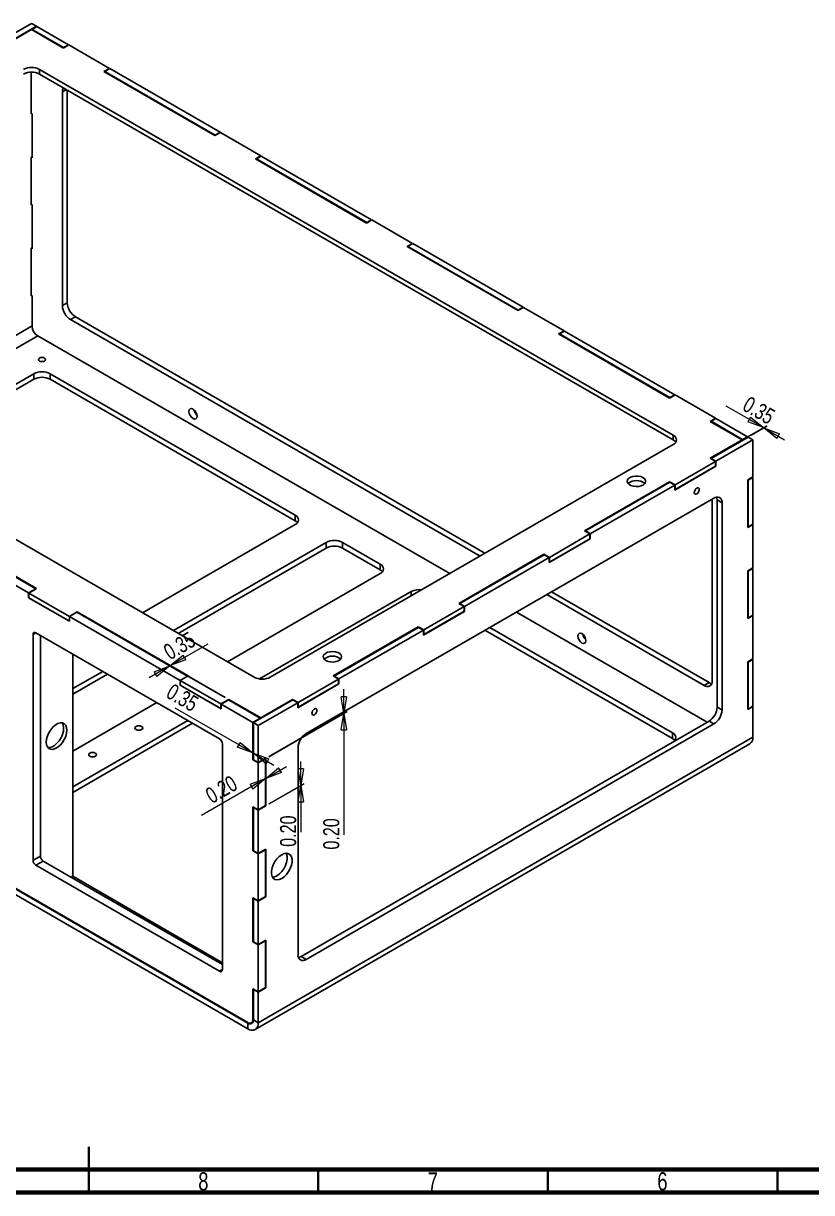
# Model space of a CAD drawing. Header units: millimetres. Extents: x -7 to 836, y 0 to 589.
# Drawn here: x 411.3 to 583, y 5 to 259.7 of the extents above; entities that cross this region are included whole.
import ezdxf

# ---------------------------------------------------------------- set-up
doc = ezdxf.new("R2010")
doc.units = ezdxf.units.MM
doc.styles.add('SLDTEXTSTYLE0', font='TXT', dxfattribs={"width": 0.75})
doc.dimstyles.new('SLDDIMSTYLE3', dxfattribs={"dimtxt": 3.5, "dimasz": 3.556, "dimexe": 0, "dimexo": 0.0625, "dimgap": 0.875, "dimtad": 1, "dimlfac": 2, "dimrnd": 1e-09, "dimdsep": 46, "dimtxsty": 'SLDTEXTSTYLE0', "dimblk1": 'CLOSED', "dimblk2": 'CLOSED', "dimsah": 1, "dimcen": 0.09, "dimadec": 0, "dimazin": 2, "dimtfac": 1, "dimtmove": 0, "dimatfit": 0, "dimldrblk": 'CLOSED', "dimfxl": 1, "dimfrac": 2, "dimtolj": 1, "dimtzin": 12, "dimarcsym": 0})
doc.dimstyles.new('SLDDIMSTYLE4', dxfattribs={"dimtxt": 3.5, "dimasz": 3.556, "dimexe": 0, "dimexo": 0.0625, "dimgap": 0.875, "dimtad": 1, "dimlfac": 2, "dimrnd": 1e-09, "dimzin": 0, "dimdsep": 46, "dimtxsty": 'SLDTEXTSTYLE0', "dimblk1": 'CLOSED', "dimblk2": 'CLOSED', "dimsah": 1, "dimcen": 0.09, "dimadec": 0, "dimazin": 0, "dimtfac": 1, "dimtmove": 0, "dimatfit": 0, "dimldrblk": 'CLOSED', "dimfxl": 1, "dimfrac": 2, "dimtolj": 1, "dimtzin": 12, "dimarcsym": 0})

# ---------------------------------------------------------------- blocks, each defined once
blk = doc.blocks.new('_Closed')
at = {"color": 0, "linetype": 'ByBlock', "lineweight": -2}
for p, q in [((-1, 0.166667), (0, 0)), ((-1, 0.166667), (-1, -0.166667)), ((0, 0), (-1, -0.166667)), ((0, 0), (-1, 0))]:
    blk.add_line(p, q, dxfattribs=at)
blk = doc.blocks.new('_D_9')
at = {"color": 7, "linetype": 'Continuous', "lineweight": 0}
for p, q in [((572.46, 171.65), (564.36, 176.32)), ((568.52, 169.37), (573.16, 172.06)), ((569.82, 169.99), (573.29, 171.99)), ((572.46, 171.65), (572.58, 171.58)), ((572.58, 171.58), (577.07, 168.99))]:
    blk.add_line(p, q, dxfattribs=at)
at = {"color": 7, "linetype": 'Continuous', "lineweight": 18, "xscale": 3.556, "yscale": 3.556}
for p, rotation in [((572.46, 171.65, 40.2), 330.0026882674), ((572.58, 171.58, 40.3), 150.0026882674)]:
    blk.add_blockref('_Closed', p, dxfattribs=dict(at, rotation=rotation))
at = {"color": 7, "linetype": 'Continuous', "lineweight": 18, "insert": (569.39, 178.63), "char_height": 3.5, "attachment_point": 1, "rotation": 330.0027, "style": 'SLDTEXTSTYLE0'}
blk.add_mtext('0.35', dxfattribs=at)
blk = doc.blocks.new('_D_10')
at = {"color": 7, "linetype": 'Continuous', "lineweight": 0}
for p, q in [((471.68, 93.73), (471.68, 98.92)), ((464.71, 89.71), (472.39, 94.14)), ((464.78, 89.67), (472.39, 94.06)), ((471.68, 93.73), (471.68, 93.65)), ((471.68, 93.65), (471.68, 83.53))]:
    blk.add_line(p, q, dxfattribs=at)
at = {"color": 7, "linetype": 'Continuous', "lineweight": 18, "xscale": 3.556, "yscale": 3.556}
for p, rotation in [((471.68, 93.73, 111.43), 269.9999999993), ((471.68, 93.65, 111.37), 89.9999999993)]:
    blk.add_blockref('_Closed', p, dxfattribs=dict(at, rotation=rotation))
at = {"color": 7, "linetype": 'Continuous', "lineweight": 18, "insert": (467.17, 80.32), "char_height": 3.5, "attachment_point": 1, "rotation": 90, "style": 'SLDTEXTSTYLE0'}
blk.add_mtext('0.20', dxfattribs=at)
blk = doc.blocks.new('_D_11')
at = {"color": 7, "linetype": 'Continuous', "lineweight": 0}
for p, q in [((481.08, 109.45), (481.08, 114.63)), ((464.71, 99.92), (481.79, 109.77)), ((464.78, 100.04), (481.79, 109.86)), ((481.08, 109.45), (481.08, 109.37)), ((481.08, 109.37), (481.08, 82.93))]:
    blk.add_line(p, q, dxfattribs=at)
at = {"color": 7, "linetype": 'Continuous', "lineweight": 18, "xscale": 3.556, "yscale": 3.556}
for p, rotation in [((481.08, 109.45, 111.03), 270.0000000007), ((481.08, 109.37, 110.97), 90.0000000007)]:
    blk.add_blockref('_Closed', p, dxfattribs=dict(at, rotation=rotation))
at = {"color": 7, "linetype": 'Continuous', "lineweight": 18, "insert": (476.57, 79.72), "char_height": 3.5, "attachment_point": 1, "rotation": 90, "style": 'SLDTEXTSTYLE0'}
blk.add_mtext('0.20', dxfattribs=at)
blk = doc.blocks.new('_D_12')
at = {"color": 7, "linetype": 'Continuous', "lineweight": 0}
for p, q in [((464.08, 95.24), (468.57, 97.83)), ((464.01, 95.2), (450.03, 87.13)), ((464.08, 95.24), (464.01, 95.2))]:
    blk.add_line(p, q, dxfattribs=at)
at = {"color": 7, "linetype": 'Continuous', "lineweight": 18, "xscale": 3.556, "yscale": 3.556}
for p, rotation in [((464.08, 95.24, 121.81), 209.9973117343), ((464.01, 95.2, 121.87), 29.9973117343)]:
    blk.add_blockref('_Closed', p, dxfattribs=dict(at, rotation=rotation))
at = {"color": 7, "linetype": 'Continuous', "lineweight": 18, "insert": (450.55, 92.64), "char_height": 3.5, "attachment_point": 1, "rotation": 29.9973, "style": 'SLDTEXTSTYLE0'}
blk.add_mtext('0.20', dxfattribs=at)
blk = doc.blocks.new('_D_13')
at = {"color": 7, "linetype": 'Continuous', "lineweight": 0}
for p, q in [((461.23, 100.79), (444.35, 110.53)), ((461.23, 100.79), (461.35, 100.72)), ((461.35, 100.72), (465.84, 98.12))]:
    blk.add_line(p, q, dxfattribs=at)
at = {"color": 7, "linetype": 'Continuous', "lineweight": 18, "xscale": 3.556, "yscale": 3.556}
for p, rotation in [((461.23, 100.79, 126.32), 330.0026882664), ((461.35, 100.72, 126.42), 150.0026882664)]:
    blk.add_blockref('_Closed', p, dxfattribs=dict(at, rotation=rotation))
at = {"color": 7, "linetype": 'Continuous', "lineweight": 18, "insert": (443.83, 116.05), "char_height": 3.5, "attachment_point": 1, "rotation": 330.0027, "style": 'SLDTEXTSTYLE0'}
blk.add_mtext('0.35', dxfattribs=at)
blk = doc.blocks.new('_D_14')
at = {"color": 7, "linetype": 'Continuous', "lineweight": 0}
for p, q in [((443.26, 119.8), (451.51, 124.56)), ((443.13, 119.72), (438.64, 117.13)), ((455.2, 112.76), (442.43, 120.13)), ((455.29, 112.85), (442.55, 120.2)), ((443.26, 119.8), (443.13, 119.72))]:
    blk.add_line(p, q, dxfattribs=at)
at = {"color": 7, "linetype": 'Continuous', "lineweight": 18, "xscale": 3.556, "yscale": 3.556}
for p, rotation in [((443.13, 119.72, 113.64), 29.997311733), ((443.26, 119.8, 113.54), 209.997311733)]:
    blk.add_blockref('_Closed', p, dxfattribs=dict(at, rotation=rotation))
at = {"color": 7, "linetype": 'Continuous', "lineweight": 18, "insert": (441.41, 123.94), "char_height": 3.5, "attachment_point": 1, "rotation": 29.9973, "style": 'SLDTEXTSTYLE0'}
blk.add_mtext('0.35', dxfattribs=at)

msp = doc.modelspace()

# ---------------------------------------------------------------- linework, layer by layer
at = {"color": 7, "linetype": 'Continuous', "lineweight": 25}
for p, q in [((404.9628, 255.0357), (413.0238, 259.6893)), ((406.0234, 254.4234), (414.0844, 259.077)), ((406.0764, 254.3112), (413.0238, 258.3218)), ((413.0238, 259.6893), (414.0844, 259.077)), ((419.9711, 254.3112), (413.0238, 258.3218)), ((413.1475, 258.3932), (414.2082, 259.0055)), ((413.1475, 258.2503), (413.1475, 258.3932)), ((420.0241, 254.4234), (413.1475, 258.3932)), ((414.0844, 259.077), (414.0844, 258.9341)), ((421.0848, 255.0357), (414.2082, 259.0055)), ((420.0241, 254.4234), (421.0848, 255.0357)), ((421.1555, 254.9949), (420.0948, 254.3826)), ((421.0848, 254.9541), (421.0848, 255.0357)), ((429.9943, 249.8924), (421.1555, 254.9949)), ((420.0948, 254.3826), (419.9711, 254.3112)), ((420.0241, 254.4234), (420.0241, 254.3418)), ((552.8188, 169.9864), (414.7915, 249.6679)), ((414.7915, 248.6472), (414.7915, 249.6679)), ((428.9337, 249.2801), (429.9943, 249.8924)), ((429.0044, 249.2392), (430.065, 249.8515)), ((429.9943, 249.8107), (429.9943, 249.8924)), ((454.0978, 235.9777), (430.065, 249.8515)), ((412.9531, 249.0693), (412.9531, 239.97)), ((552.8188, 168.9657), (414.7915, 248.6472)), ((428.9337, 249.2801), (428.8099, 249.2086)), ((428.8099, 249.2086), (452.9841, 235.2532)), ((428.9337, 249.1372), (428.9337, 249.2801)), ((429.0044, 249.0964), (429.0044, 249.2392)), ((453.0372, 235.3654), (429.0044, 249.2392)), ((420.6441, 245.2686), (419.759, 244.7576)), ((419.759, 244.7576), (419.759, 198.2148)), ((420.8196, 245.1672), (420.8196, 198.8271)), ((413.0238, 240.0925), (412.9531, 240.1333)), ((413.0945, 240.0517), (412.9531, 239.97)), ((413.1475, 240.021), (413.0238, 240.0925)), ((413.1475, 230.4063), (413.1475, 240.021)), ((453.1079, 235.3246), (452.9841, 235.2532)), ((453.0372, 235.3654), (454.0978, 235.9777)), ((453.0372, 235.3654), (453.0372, 235.2838)), ((454.1685, 235.9369), (453.1079, 235.3246)), ((454.0978, 235.8961), (454.0978, 235.9777)), ((463.0074, 230.8343), (454.1685, 235.9369)), ((412.9531, 230.5186), (413.1475, 230.6308)), ((412.9531, 230.5186), (412.9531, 220.1485)), ((413.0238, 230.4777), (412.9531, 230.5185)), ((413.0238, 230.4777), (413.1475, 230.5492)), ((413.0238, 230.4777), (413.1475, 230.4063)), ((461.9467, 230.222), (461.823, 230.1506)), ((461.823, 230.1506), (485.9972, 216.1951)), ((461.9467, 230.222), (463.0074, 230.8343)), ((461.9467, 230.0792), (461.9467, 230.222)), ((462.0174, 230.1812), (463.0781, 230.7935)), ((462.0174, 230.0383), (462.0174, 230.1812)), ((486.0502, 216.3074), (462.0174, 230.1812)), ((463.0074, 230.7527), (463.0074, 230.8343)), ((487.1109, 216.9197), (463.0781, 230.7935)), ((413.0238, 220.271), (412.9531, 220.3118)), ((413.0945, 220.2301), (412.9531, 220.1485)), ((413.1475, 220.1995), (413.0238, 220.271)), ((413.1475, 210.5848), (413.1475, 220.1995)), ((486.0502, 216.3074), (487.1109, 216.9197)), ((487.1816, 216.8789), (486.1209, 216.2666)), ((487.1109, 216.838), (487.1109, 216.9197)), ((496.0204, 211.7763), (487.1816, 216.8789)), ((486.1209, 216.2666), (485.9972, 216.1951)), ((486.0502, 216.3074), (486.0502, 216.2257)), ((494.9598, 211.164), (496.0204, 211.7763)), ((495.0305, 211.1232), (496.0911, 211.7355)), ((496.0204, 211.6947), (496.0204, 211.7763)), ((520.1239, 197.8617), (496.0911, 211.7355)), ((412.9531, 210.697), (413.1475, 210.8093)), ((413.0238, 210.6562), (412.9531, 210.697)), ((412.9531, 210.697), (412.9531, 200.327)), ((413.0238, 210.6562), (413.1475, 210.7276)), ((413.0238, 210.6562), (413.1475, 210.5848)), ((494.9598, 211.164), (494.836, 211.0926)), ((494.836, 211.0926), (519.0102, 197.1371)), ((494.9598, 211.0211), (494.9598, 211.164)), ((495.0305, 210.9803), (495.0305, 211.1232)), ((519.0633, 197.2494), (495.0305, 211.1232)), ((413.0238, 200.4494), (412.9531, 200.4902)), ((413.0945, 200.4086), (412.9531, 200.327)), ((413.1475, 200.378), (413.0238, 200.4494)), ((413.1475, 193.6415), (413.1475, 200.378)), ((420.8196, 198.8271), (419.759, 198.2148)), ((323.4864, 196.9585), (461.5136, 117.2771)), ((519.134, 197.2085), (519.0102, 197.1371)), ((519.0633, 197.2494), (520.1239, 197.8617)), ((519.0633, 197.2494), (519.0633, 197.1677)), ((520.1946, 197.8208), (519.134, 197.2085)), ((520.1239, 197.78), (520.1239, 197.8617)), ((529.0335, 192.7183), (520.1946, 197.8208)), ((413.1475, 193.7844), (371.0661, 169.4913)), ((422.5874, 195.7652), (421.5267, 195.1529)), ((421.5267, 195.1529), (510.7377, 143.6525)), ((422.5874, 195.7652), (511.7984, 144.2648)), ((373.5412, 168.0625), (414.385, 191.6411)), ((504.1252, 139.8352), (414.2612, 191.7126)), ((527.9728, 192.106), (527.8491, 192.0345)), ((527.8491, 192.0345), (552.0233, 178.0791)), ((527.9728, 192.106), (529.0335, 192.7183)), ((527.9728, 191.9631), (527.9728, 192.106)), ((528.0435, 192.0652), (529.1042, 192.6775)), ((528.0435, 191.9223), (528.0435, 192.0652)), ((552.0763, 178.1913), (528.0435, 192.0652)), ((529.0335, 192.6366), (529.0335, 192.7183)), ((553.137, 178.8036), (529.1042, 192.6775)), ((413.5541, 183.3852), (380.2764, 164.1743)), ((413.5541, 182.1604), (413.5541, 183.3852)), ((470.4762, 152.5658), (417.0896, 183.3852)), ((417.0896, 182.1604), (417.0896, 183.3852)), ((413.5541, 182.1604), (381.3372, 163.5619)), ((470.4762, 151.341), (417.0896, 182.1604)), ((552.0763, 178.1913), (553.137, 178.8036)), ((553.2077, 178.7628), (552.147, 178.1505)), ((553.137, 178.722), (553.137, 178.8036)), ((562.0465, 173.6603), (553.2077, 178.7628)), ((552.147, 178.1505), (552.0233, 178.0791)), ((552.0763, 178.1913), (552.0763, 178.1097)), ((560.9859, 173.048), (562.0465, 173.6603)), ((561.0566, 173.0071), (562.1172, 173.6194)), ((562.0465, 173.5786), (562.0465, 173.6603)), ((568.9938, 169.6497), (562.1172, 173.6194)), ((560.9859, 173.048), (560.8621, 172.9765)), ((560.8621, 172.9765), (567.8094, 168.9659)), ((560.9859, 172.9051), (560.9859, 173.048)), ((561.0566, 172.8643), (561.0566, 173.0071)), ((567.9332, 169.0373), (561.0566, 173.0071)), ((552.8188, 168.9657), (552.8188, 169.9864)), ((560.8621, 164.9553), (567.8094, 168.9659)), ((569.1176, 169.5782), (561.0566, 164.9247)), ((570.1783, 168.9659), (562.1172, 164.3124)), ((567.8094, 168.823), (567.8094, 168.9659)), ((567.9332, 169.0373), (568.9938, 169.6497)), ((567.9332, 168.8945), (567.9332, 169.0373)), ((568.9938, 169.6497), (568.9938, 169.5068)), ((570.1783, 168.9659), (569.1176, 169.5782)), ((570.1783, 160.8822), (570.1783, 168.9659)), ((465.0492, 117.2771), (552.8188, 167.9454)), ((553.137, 158.0259), (562.1172, 163.2101)), ((562.0465, 164.2716), (553.2077, 159.169)), ((553.2077, 158.1483), (562.0465, 163.2509)), ((560.9859, 164.8839), (560.8621, 164.9553)), ((560.9859, 164.8839), (562.0465, 164.2716)), ((562.1172, 164.3124), (561.0566, 164.9247)), ((561.0566, 164.9247), (561.0566, 164.8431)), ((562.0465, 163.2509), (562.0465, 164.2716)), ((562.1172, 163.2101), (562.0465, 163.2509)), ((562.1172, 163.2101), (562.1172, 164.3124)), ((569.0469, 160.229), (570.1783, 160.8822)), ((569.1176, 160.1882), (570.1783, 160.8005)), ((570.1075, 160.8413), (570.1783, 160.8005)), ((570.1783, 160.8005), (570.1783, 150.5937)), ((552.0233, 159.8528), (533.4853, 149.151)), ((552.0763, 159.7405), (533.6798, 149.1204)), ((553.137, 159.1282), (534.7404, 148.5081)), ((552.147, 159.7813), (552.0233, 159.8528)), ((552.0233, 159.7099), (552.0233, 159.8528)), ((553.137, 159.1282), (552.0763, 159.7405)), ((552.147, 159.7813), (553.2077, 159.169)), ((552.147, 159.6997), (552.147, 159.7813)), ((553.137, 158.0259), (553.137, 159.1282)), ((553.2077, 158.1483), (553.137, 158.1892)), ((553.2077, 158.1483), (553.2077, 159.169)), ((569.0469, 160.229), (569.1176, 160.1882)), ((569.0469, 160.229), (569.0469, 149.859)), ((569.1176, 160.1882), (569.1176, 149.9814)), ((561.6753, 156.2797), (472.845, 104.9991)), ((561.3217, 116.4923), (561.3217, 156.0756)), ((562.3824, 155.8712), (563.4431, 155.2589)), ((562.3824, 155.8712), (562.3824, 110.7573)), ((563.4431, 110.145), (563.4431, 155.2589)), ((413.9872, 136.5494), (389.8837, 150.4641)), ((389.9721, 150.5559), (414.1463, 136.6004)), ((437.1985, 131.3139), (470.4762, 150.5247)), ((470.4762, 151.341), (470.4762, 152.5658)), ((570.1783, 150.5121), (569.0469, 149.859)), ((569.1176, 149.9814), (570.1783, 150.5937)), ((570.1075, 150.5529), (570.1783, 150.5121)), ((570.1783, 141.0606), (570.1783, 150.5121)), ((412.3962, 135.631), (388.2927, 149.5456)), ((534.6697, 148.4673), (525.8309, 143.3647)), ((533.6091, 149.0796), (533.4853, 149.151)), ((533.6091, 149.0796), (534.6697, 148.4673)), ((534.7404, 148.5081), (533.6798, 149.1204)), ((533.6798, 149.1204), (533.6798, 149.0388)), ((534.6697, 147.4466), (534.6697, 148.4673)), ((534.7404, 147.4058), (534.7404, 148.5081)), ((569.0469, 150.0223), (569.1176, 149.9814)), ((477.2114, 146.6366), (443.9337, 127.4258)), ((477.2114, 145.4118), (444.9945, 126.8134)), ((477.2114, 145.4118), (477.2114, 146.6366)), ((488.9847, 141.881), (480.7469, 146.6366)), ((480.7469, 145.4118), (480.7469, 146.6366)), ((488.9847, 140.6562), (480.7469, 145.4118)), ((525.7602, 142.2216), (534.7404, 147.4058)), ((525.8309, 142.344), (534.6697, 147.4466)), ((534.7404, 147.4058), (534.6697, 147.4466)), ((524.6465, 144.0485), (506.1085, 133.3467)), ((524.6995, 143.9362), (506.303, 133.3161)), ((525.7602, 143.3239), (507.3636, 132.7038)), ((524.7702, 143.977), (524.6465, 144.0485)), ((524.6465, 143.9056), (524.6465, 144.0485)), ((525.7602, 143.3239), (524.6995, 143.9362)), ((524.7702, 143.977), (525.8309, 143.3647)), ((524.7702, 143.8954), (524.7702, 143.977)), ((525.7602, 142.2216), (525.7602, 143.3239)), ((525.8309, 142.344), (525.8309, 143.3647)), ((488.9847, 140.6562), (488.9847, 141.881)), ((525.8309, 142.344), (525.7602, 142.3849)), ((569.0469, 140.4075), (570.1783, 141.0606)), ((569.0469, 140.4075), (569.1176, 140.3667)), ((569.0469, 140.4075), (569.0469, 130.0374)), ((569.1176, 140.3667), (570.1783, 140.979)), ((569.1176, 140.3667), (569.1176, 130.1599)), ((570.1075, 141.0198), (570.1783, 140.979)), ((570.1783, 140.979), (570.1783, 130.7722)), ((455.707, 120.6292), (488.9847, 139.84)), ((413.9872, 136.5494), (412.3962, 135.631)), ((412.3962, 135.631), (412.3962, 134.5899)), ((414.0226, 136.529), (412.4316, 135.6105)), ((412.4316, 135.6105), (421.2704, 130.508)), ((412.4316, 134.5899), (412.4316, 135.6105)), ((413.9872, 136.5494), (413.9872, 136.5086)), ((414.0226, 136.529), (414.1463, 136.6004)), ((495.7199, 135.9519), (462.7057, 116.8932)), ((495.7199, 134.9829), (495.7199, 135.9519)), ((525.2698, 135.2633), (559.554, 115.4715)), ((526.3305, 135.8756), (560.6146, 116.0838)), ((412.4316, 134.6103), (412.3962, 134.5899)), ((412.3962, 134.5899), (421.3058, 129.4465)), ((421.2704, 129.4873), (412.4316, 134.5899)), ((507.2929, 132.663), (498.4541, 127.5604)), ((506.2323, 133.2753), (506.1085, 133.3467)), ((506.2323, 133.2753), (507.2929, 132.663)), ((507.3636, 132.7038), (506.303, 133.3161)), ((506.303, 133.3161), (506.303, 133.2345)), ((507.2929, 131.6423), (507.2929, 132.663)), ((507.3636, 131.6015), (507.3636, 132.7038)), ((460.1171, 42.0445), (307.5588, 130.1146)), ((307.5588, 129.9717), (460.1171, 41.9016)), ((421.2704, 130.508), (422.8614, 131.4264)), ((421.2704, 129.4873), (421.2704, 130.508)), ((422.8967, 131.406), (421.3058, 130.4876)), ((421.3058, 129.4465), (421.3058, 130.4876)), ((445.4093, 116.5729), (421.3058, 130.4876)), ((422.8614, 131.4264), (422.9851, 131.4979)), ((422.8614, 131.3856), (422.8614, 131.4264)), ((447.0003, 117.4914), (422.8967, 131.406)), ((422.9851, 131.4979), (447.1593, 117.5424)), ((422.9851, 131.355), (422.9851, 131.4979)), ((498.3834, 126.4173), (507.3636, 131.6015)), ((498.4541, 126.5398), (507.2929, 131.6423)), ((507.3636, 131.6015), (507.2929, 131.6423)), ((560.2068, 107.46), (518.6573, 131.446)), ((570.1783, 130.6906), (569.0469, 130.0374)), ((569.0469, 130.2007), (569.1176, 130.1599)), ((569.1176, 130.1599), (570.1783, 130.7722)), ((570.1075, 130.7314), (570.1783, 130.6906)), ((570.1783, 121.2391), (570.1783, 130.6906)), ((307.5588, 128.7469), (460.1171, 40.6768)), ((421.3058, 129.5077), (421.2704, 129.4873)), ((497.2697, 128.2442), (478.7317, 117.5424)), ((497.3227, 128.1319), (478.9261, 117.5118)), ((498.3834, 127.5196), (479.9868, 116.8995)), ((497.3934, 128.1727), (497.2697, 128.2442)), ((497.2697, 128.1013), (497.2697, 128.2442)), ((498.3834, 127.5196), (497.3227, 128.1319)), ((497.3934, 128.1727), (498.4541, 127.5604)), ((497.3934, 128.0911), (497.3934, 128.1727)), ((498.3834, 126.4173), (498.3834, 127.5196)), ((498.4541, 126.5398), (498.4541, 127.5604)), ((552.642, 103.9076), (511.7982, 127.4863)), ((552.642, 105.1325), (512.859, 128.0987)), ((413.9785, 126.94), (413.3596, 126.5827)), ((413.3596, 126.5827), (413.3596, 77.3862)), ((454.0006, 103.8357), (413.9784, 126.94)), ((414.9506, 78.3046), (414.9506, 126.3788)), ((414.9506, 126.3788), (414.9506, 78.3046)), ((498.4541, 126.5398), (498.3834, 126.5806)), ((422.0217, 122.2967), (422.0217, 73.8946)), ((569.0469, 120.586), (570.1783, 121.2391)), ((569.0469, 120.586), (569.1176, 120.5451)), ((569.0469, 120.586), (569.0469, 110.2159)), ((569.1176, 120.5451), (570.1783, 121.1574)), ((569.1176, 120.5451), (569.1176, 110.3384)), ((570.1075, 121.1983), (570.1783, 121.1574)), ((570.1783, 121.1574), (570.1783, 110.9507)), ((428.5353, 118.5365), (422.0217, 114.7763)), ((429.5961, 117.9241), (422.0217, 113.5515)), ((447.0003, 117.4914), (445.4093, 116.5729)), ((447.0356, 117.471), (445.4446, 116.5525)), ((447.0003, 117.4914), (447.0003, 117.4506)), ((447.0356, 117.471), (447.1593, 117.5424)), ((478.8554, 117.471), (478.7317, 117.5424)), ((478.8554, 117.471), (479.9161, 116.8587)), ((479.9868, 116.8995), (478.9261, 117.5118)), ((478.9261, 117.5118), (478.9261, 117.4302)), ((445.4093, 116.5729), (445.4093, 115.5318)), ((445.4446, 115.5522), (445.4093, 115.5318)), ((445.4093, 115.5318), (454.3188, 110.3885)), ((445.4446, 116.5525), (454.2835, 111.45)), ((445.4446, 115.5318), (445.4446, 116.5525)), ((454.2835, 110.4293), (445.4446, 115.5318)), ((471.0065, 110.613), (479.9868, 115.7972)), ((479.9161, 116.8587), (471.0772, 111.7561)), ((471.0772, 110.7354), (479.9161, 115.838)), ((479.9161, 115.838), (479.9161, 116.8587)), ((479.9868, 115.7972), (479.9161, 115.838)), ((479.9868, 115.7972), (479.9868, 116.8995)), ((560.6146, 116.0838), (559.554, 115.4715)), ((454.2835, 111.45), (455.8744, 112.3684)), ((455.9098, 112.348), (454.3188, 111.4296)), ((455.8744, 112.3684), (455.9982, 112.4399)), ((455.8744, 112.3276), (455.8744, 112.3684)), ((462.8218, 108.3578), (455.9098, 112.348)), ((455.9982, 112.4399), (462.9455, 108.4293)), ((455.9982, 112.297), (455.9982, 112.4399)), ((469.9459, 112.3276), (461.3545, 107.3679)), ((462.9455, 108.4293), (469.8928, 112.4399)), ((470.0166, 112.3684), (469.8928, 112.4399)), ((469.8928, 112.297), (469.8928, 112.4399)), ((471.0065, 111.7153), (469.9459, 112.3276)), ((470.0166, 112.3684), (471.0772, 111.7561)), ((470.0166, 112.2868), (470.0166, 112.3684)), ((422.0217, 101.1831), (440.3086, 111.7399)), ((454.2835, 110.4293), (454.2835, 111.45)), ((454.3188, 110.4497), (454.2835, 110.4293)), ((454.3188, 110.3885), (454.3188, 111.4296)), ((461.2308, 107.4394), (454.3188, 111.4296)), ((471.0065, 111.7153), (462.4152, 106.7556)), ((471.0065, 110.613), (471.0065, 111.7153)), ((471.0772, 110.7354), (471.0065, 110.7763)), ((471.0772, 110.7354), (471.0772, 111.7561)), ((562.3824, 110.7573), (563.4431, 110.145)), ((570.1783, 110.869), (569.0469, 110.2159)), ((569.0469, 110.3792), (569.1176, 110.3384)), ((569.1176, 110.3384), (570.1783, 110.9507)), ((570.1075, 110.9099), (570.1783, 110.869)), ((570.1783, 104.2142), (570.1783, 110.869)), ((447.0438, 107.8518), (422.0217, 93.4068)), ((448.1047, 107.2394), (422.0217, 92.182)), ((461.2308, 107.4394), (462.8218, 108.3578)), ((461.2308, 107.4394), (461.2308, 99.2739)), ((461.3545, 107.3679), (461.3545, 99.2842)), ((462.4152, 106.7556), (461.3545, 107.3679)), ((462.8218, 108.2149), (462.8218, 108.3578)), ((462.9455, 108.2864), (462.9455, 108.4293)), ((560.6146, 107.6954), (471.7843, 56.4148)), ((472.845, 55.8025), (561.6753, 107.0831)), ((560.6146, 107.6954), (561.6753, 107.0831)), ((462.4152, 106.7556), (462.4152, 98.6719)), ((552.642, 103.9076), (552.642, 105.1325)), ((454.6193, 53.5675), (454.6193, 102.764)), ((461.7419, 40.5159), (569.505, 102.7262)), ((570.1783, 104.2142), (462.4152, 42.0039)), ((471.0772, 101.9372), (471.0772, 56.8233)), ((461.2308, 99.2739), (461.3545, 99.3454)), ((464.0769, 99.6311), (462.4152, 98.6719)), ((464.0062, 99.5087), (462.4152, 98.5902)), ((463.9354, 99.5495), (464.0062, 99.5087)), ((464.0062, 99.5087), (464.0062, 89.3019)), ((464.0769, 89.2611), (464.0769, 99.6311)), ((461.2308, 99.2739), (461.3545, 99.2025)), ((461.3545, 99.2842), (462.4152, 98.6719)), ((461.4252, 99.2433), (461.3545, 99.2025)), ((462.4152, 98.5902), (461.3545, 99.2025)), ((462.4152, 88.3834), (462.4152, 98.5902)), ((464.0062, 89.3019), (462.4152, 88.3834)), ((462.4152, 88.3018), (464.0769, 89.2611)), ((464.0769, 89.2611), (464.0062, 89.3019)), ((461.3545, 88.9958), (461.2308, 89.0672)), ((461.2308, 89.0672), (461.2308, 79.4524)), ((461.3545, 88.9958), (462.4152, 88.3834)), ((461.3545, 88.9141), (461.4252, 88.9549)), ((462.4152, 88.3018), (461.3545, 88.9141)), ((461.3545, 88.9141), (461.3545, 79.4626)), ((462.4152, 88.3018), (462.4152, 78.8503)), ((461.2308, 79.4524), (461.3545, 79.5239)), ((461.2308, 79.4524), (461.3545, 79.381)), ((461.3545, 79.4626), (462.4152, 78.8503)), ((461.4252, 79.4218), (461.3545, 79.381)), ((462.4152, 78.7687), (461.3545, 79.381)), ((464.0769, 79.8096), (462.4152, 78.8503)), ((464.0062, 79.6871), (462.4152, 78.7687)), ((463.9354, 79.728), (464.0062, 79.6871)), ((464.0062, 79.6871), (464.0062, 69.4804)), ((464.0769, 69.4395), (464.0769, 79.8096)), ((414.9506, 78.3046), (413.3596, 77.3862)), ((415.5694, 77.233), (413.9784, 76.3145)), ((415.5694, 77.233), (454.6193, 54.6899)), ((462.4152, 68.5619), (462.4152, 78.7687)), ((413.9784, 76.3145), (454.0006, 53.2102)), ((422.0217, 73.8946), (421.6869, 73.7014)), ((422.0217, 73.8946), (454.6193, 55.0764)), ((461.3545, 69.1742), (461.2308, 69.2457)), ((461.2308, 69.2457), (461.2308, 59.6309)), ((461.3545, 69.1742), (462.4152, 68.5619)), ((461.3545, 69.0926), (461.4252, 69.1334)), ((462.4152, 68.4803), (461.3545, 69.0926)), ((461.3545, 69.0926), (461.3545, 59.6411)), ((464.0062, 69.4804), (462.4152, 68.5619)), ((462.4152, 68.4803), (464.0769, 69.4395)), ((464.0769, 69.4395), (464.0062, 69.4804)), ((462.4152, 68.4803), (462.4152, 59.0288)), ((461.2308, 59.6309), (461.3545, 59.7023)), ((461.2308, 59.6309), (461.3545, 59.5595)), ((461.3545, 59.6411), (462.4152, 59.0288)), ((461.4252, 59.6003), (461.3545, 59.5595)), ((462.4152, 58.9472), (461.3545, 59.5595)), ((464.0769, 59.9881), (462.4152, 59.0288)), ((464.0062, 59.8656), (462.4152, 58.9472)), ((462.4152, 48.7404), (462.4152, 58.9472)), ((463.9354, 59.9064), (464.0062, 59.8656)), ((464.0062, 59.8656), (464.0062, 49.6589)), ((464.0769, 49.618), (464.0769, 59.9881)), ((471.7843, 56.4148), (472.845, 55.8025)), ((454.6193, 53.5673), (454.0006, 53.2102)), ((461.3545, 49.3527), (461.2308, 49.4241)), ((461.2308, 49.4241), (461.2308, 42.6877)), ((461.3545, 49.3527), (462.4152, 48.7404)), ((461.3545, 49.271), (461.4252, 49.3119)), ((462.4152, 48.6587), (461.3545, 49.271)), ((461.3545, 49.271), (461.3545, 42.6162)), ((464.0062, 49.6589), (462.4152, 48.7404)), ((462.4152, 48.6587), (464.0769, 49.618)), ((462.4152, 48.6587), (462.4152, 42.0039)), ((464.0769, 49.618), (464.0062, 49.6588)), ((460.2486, 41.9776), (460.1171, 41.9016)), ((460.1171, 41.9016), (460.1171, 40.6768)), ((460.9045, 41.9666), (461.286, 42.1868)), ((461.2308, 42.6877), (461.3545, 42.7591)), ((461.3545, 42.6162), (462.4152, 42.0039))]:
    msp.add_line(p, q, dxfattribs=at)
at = {"color": 7, "linetype": 'Continuous', "lineweight": 35}
for p, q in [((425.5, 5), (425.5, 15)), ((425.5, 10), (425.5, 5)), ((475.5, 10), (475.5, 5)), ((525.5, 10), (525.5, 5)), ((575.5, 10), (575.5, 5))]:
    msp.add_line(p, q, dxfattribs=at)
at = {"color": 7, "linetype": 'Continuous', "lineweight": 70}
for p, q in [((831, 10), (20, 10)), ((836, 5), (15, 5))]:
    msp.add_line(p, q, dxfattribs=at)
at = {"color": 7, "linetype": 'Continuous', "lineweight": 25, "flags": 128}
for points in [[(414.765, 186.1457), (415.0164, 186.0487), (415.313, 186.0146), (415.6096, 186.0487), (415.861, 186.1457), (416.029, 186.2908), (416.088, 186.462), (416.029, 186.6332), (415.861, 186.7784), (415.6096, 186.8754), (415.313, 186.9094), (415.0164, 186.8754), (414.765, 186.7784), (414.597, 186.6332), (414.538, 186.462), (414.597, 186.2908), (414.765, 186.1457)], [(448.2055, 175.6587), (448.5438, 175.3857), (448.8305, 174.9989), (449.0221, 174.5572), (449.0894, 174.1277), (449.0221, 173.776), (448.8305, 173.5555), (448.5438, 173.4997), (448.2055, 173.6173), (447.8673, 173.8903), (447.5805, 174.2771), (447.3889, 174.7188), (447.3216, 175.1482), (447.3889, 175.5), (447.5805, 175.7205), (447.8673, 175.7762), (448.2055, 175.6587)], [(546.207, 160.7608), (545.7273, 160.9652), (545.1646, 161.0789), (544.5688, 161.0917), (543.993, 161.0027), (543.4882, 160.8196), (543.0993, 160.5587), (542.8609, 160.2432), (542.7941, 159.9012), (542.905, 159.5631), (543.1835, 159.2588), (543.6051, 159.0154), (544.1322, 158.8546), (544.718, 158.7906), (545.3104, 158.8292), (545.8568, 158.9668), (546.3087, 159.1913), (546.6259, 159.4827), (546.7802, 159.8151), (546.7579, 160.1591), (546.561, 160.4839), (546.207, 160.7608)], [(557.9453, 158.4541), (557.7356, 158.2849), (557.5578, 158.0451), (557.439, 157.7712), (557.3973, 157.5049), (557.439, 157.2868), (557.5578, 157.1501), (557.7356, 157.1156), (557.9453, 157.1885), (558.155, 157.3577), (558.3328, 157.5975), (558.4516, 157.8714), (558.4933, 158.1376), (558.4516, 158.3557), (558.3328, 158.4924), (558.155, 158.527), (557.9453, 158.4541)], [(562.2768, 156.5051), (562.3484, 156.2498), (562.3824, 155.8712)], [(470.9722, 150.9329), (470.7871, 151.1223), (470.4762, 151.341)], [(489.4807, 140.2481), (489.2956, 140.4375), (488.9847, 140.6562)], [(532.9176, 126.7554), (533.2558, 126.4825), (533.5426, 126.0957), (533.7342, 125.6539), (533.8015, 125.2245), (533.7342, 124.8728), (533.5426, 124.6522), (533.2558, 124.5965), (532.9176, 124.7141), (532.5793, 124.987), (532.2926, 125.3738), (532.101, 125.8156), (532.0337, 126.245), (532.101, 126.5968), (532.2926, 126.8173), (532.5793, 126.873), (532.9176, 126.7554)], [(477.1587, 120.9001), (477.6384, 120.6957), (478.2011, 120.5821), (478.7968, 120.5692), (479.3727, 120.6583), (479.8775, 120.8414), (480.2663, 121.1022), (480.5047, 121.4177), (480.5715, 121.7597), (480.4607, 122.0978), (480.1821, 122.4021), (479.7605, 122.6455), (479.2335, 122.8063), (478.6477, 122.8703), (478.0553, 122.8317), (477.5088, 122.6941), (477.057, 122.4696), (476.7398, 122.1782), (476.5855, 121.8458), (476.6078, 121.5019), (476.8047, 121.177), (477.1587, 120.9001)], [(560.6146, 116.0838), (560.9595, 115.9239), (561.2162, 115.8584)], [(474.6481, 110.3677), (474.4384, 110.1984), (474.2606, 109.9586), (474.1418, 109.6847), (474.1001, 109.4185), (474.1418, 109.2004), (474.2606, 109.0637), (474.4384, 109.0291), (474.6481, 109.102), (474.8578, 109.2713), (475.0356, 109.5111), (475.1544, 109.7849), (475.1961, 110.0512), (475.1544, 110.2693), (475.0356, 110.406), (474.8578, 110.4406), (474.6481, 110.3677)], [(420.7312, 105.7296), (420.666, 106.3124), (420.4741, 106.786), (420.1666, 107.1229), (419.7615, 107.3034), (419.2823, 107.3172), (418.7568, 107.1634), (418.2156, 106.851), (417.6901, 106.3981), (417.2108, 105.831), (416.8057, 105.1826), (416.4983, 104.4908), (416.3063, 103.7956), (416.2411, 103.1375), (416.3063, 102.5548), (416.4983, 102.0812), (416.8057, 101.7443), (417.2108, 101.5638), (417.6901, 101.55), (418.2156, 101.7038), (418.7568, 102.0162), (419.2823, 102.4691), (419.7615, 103.0362), (420.1666, 103.6845), (420.4741, 104.3764), (420.666, 105.0716), (420.7312, 105.7296)], [(416.5851, 101.957), (416.983, 101.9582), (417.5085, 102.112), (418.0497, 102.4244), (418.5752, 102.8773), (419.0544, 103.4444), (419.4595, 104.0928), (419.767, 104.7846), (419.9589, 105.4798), (420.0241, 106.1378)], [(435.8032, 105.8611), (436.079, 105.7547), (436.4043, 105.7174), (436.7295, 105.7547), (437.0053, 105.8611), (437.1896, 106.0203), (437.2543, 106.2081), (437.1896, 106.3959), (437.0053, 106.555), (436.7295, 106.6614), (436.4043, 106.6988), (436.079, 106.6614), (435.8032, 106.555), (435.619, 106.3959), (435.5543, 106.2081), (435.619, 106.0203), (435.8032, 105.8611)], [(553.138, 103.4995), (552.9529, 103.6889), (552.642, 103.9076)], [(425.7269, 100.0442), (426.0027, 99.9378), (426.328, 99.9005), (426.6533, 99.9378), (426.929, 100.0442), (427.1133, 100.2034), (427.178, 100.3912), (427.1133, 100.5789), (426.929, 100.7381), (426.6533, 100.8445), (426.328, 100.8819), (426.0027, 100.8445), (425.7269, 100.7381), (425.5427, 100.5789), (425.478, 100.3912), (425.5427, 100.2034), (425.7269, 100.0442)], [(467.5417, 78.6049), (467.0044, 78.2194), (466.4984, 77.7056), (466.053, 77.0935), (465.6941, 76.4185), (465.4425, 75.7199), (465.313, 75.0383), (465.313, 74.4133), (465.4425, 73.8812), (465.6941, 73.473), (466.053, 73.2124), (466.4984, 73.1145), (467.0044, 73.185), (467.5417, 73.4199), (468.079, 73.8054), (468.585, 74.3191), (469.0305, 74.9313), (469.3894, 75.6063), (469.6409, 76.3049), (469.7704, 76.9865), (469.7704, 77.6115), (469.6409, 78.1435), (469.3894, 78.5517), (469.0305, 78.8123), (468.585, 78.9102), (468.079, 78.8397), (467.5417, 78.6049)], [(468.5076, 78.9103), (468.5802, 78.7558), (468.7097, 78.2238), (468.7097, 77.5988), (468.5802, 76.9172), (468.3287, 76.2186), (467.9698, 75.5436), (467.5244, 74.9314), (467.0183, 74.4177), (466.481, 74.0322)], [(466.481, 74.0322), (465.9438, 73.7973), (465.5152, 73.7268)], [(471.7843, 56.4148), (471.4395, 56.2549), (471.1828, 56.1894)]]:
    msp.add_lwpolyline(points, dxfattribs=at)
at = {"color": 7, "linetype": 'Continuous', "lineweight": 25}
for centre, radius, start, end in [((413.0238, 246.2561), 3.8426, 62.609672, 117.390328), ((413.0238, 245.2354), 3.8426, 62.609672, 117.390328), ((421.2634, 244.8281), 1.5061, 147.270818, 182.684137), ((424.6577, 199.0017), 3.842, 182.605478, 237.394522), ((423.597, 198.3894), 3.842, 182.605478, 237.394522), ((415.5655, 193.7516), 2.4205, 182.605478, 237.394522), ((415.3219, 179.9734), 3.8426, 62.609672, 117.390328), ((415.3219, 178.7486), 3.8426, 62.609672, 117.390328), ((450.3897, 175.8989), 2.021, 190.888822, 229.105802), ((552.4315, 168.9659), 1.0915, 290.783421, 69.216579), ((552.0735, 167.5577), 1.5931, 34.304699, 62.107088), ((544.7927, 157.3928), 2.7176, 48.688893, 131.311107), ((562.3654, 155.4337), 1.0918, 350.785963, 129.203285), ((470.0889, 151.5453), 1.0915, 290.783421, 69.216579), ((478.9792, 143.2248), 3.8426, 62.609672, 117.390328), ((478.9792, 142), 3.8426, 62.609672, 117.390328), ((488.5974, 140.8605), 1.0915, 290.783421, 69.216579), ((497.4813, 132.5448), 3.8354, 81.270246, 117.33755), ((413.7368, 126.6439), 0.3821, 50.796715, 189.214037), ((535.1017, 126.9956), 2.021, 190.888822, 229.105802), ((478.5729, 119.1649), 2.7176, 48.688893, 131.311107), ((463.2814, 120.6889), 3.8426, 242.609672, 297.390328), ((560.2441, 116.3175), 1.0918, 230.796715, 9.214037), ((558.5444, 110.9319), 3.842, 302.605478, 357.394522), ((559.605, 110.3196), 3.842, 302.605478, 357.394522), ((418.2185, 106.2521), 1.8092, 356.38008, 36.112256), ((474.9153, 101.7626), 3.842, 122.605478, 177.394522), ((552.2655, 104.1183), 1.0818, 294.16822, 69.631363), ((453.276, 102.7029), 1.3447, 2.605478, 57.394522), ((568.6323, 104.0174), 1.5585, 304.056351, 7.25583), ((414.703, 77.4473), 1.3447, 182.605478, 237.394522), ((416.294, 78.3658), 1.3447, 182.605478, 237.394522), ((472.1549, 56.6485), 1.0918, 170.785963, 309.203285), ((454.2421, 53.5063), 0.3821, 230.796715, 9.214037), ((460.5518, 42.5775), 0.6878, 230.796715, 9.214037), ((460.6001, 42.4939), 0.7642, 230.796715, 9.214037), ((461.0142, 41.7767), 1.4193, 230.796715, 9.214037)]:
    msp.add_arc(centre, radius, start, end, dxfattribs=at)

# ---------------------------------------------------------------- texts
at = {"color": 7, "linetype": 'Continuous', "lineweight": 0, "char_height": 3.9688, "attachment_point": 2, "style": 'SLDTEXTSTYLE0'}
for s, insert in [('8', (450.46, 9.4418)), ('7', (500.46, 9.4418)), ('6', (550.46, 9.4418))]:
    msp.add_mtext(s, dxfattribs=dict(at, insert=insert))

# ---------------------------------------------------------------- dimensions: what is measured, and where the dimension line sits
at = {"color": 7, "linetype": 'Continuous', "lineweight": 18}
for base, p1, p2, angle, dimstyle, picture, middle in [((572.5806, 171.5774), (567.8094, 168.9659), (569.1176, 169.5782), 330.002688, 'SLDDIMSTYLE3', '_D_9', (571.058, 172.4564)), ((443.13351, 119.72361), (455.99818, 112.43986), (455.9098, 112.34801), 29.997312, 'SLDDIMSTYLE3', '_D_14', (447.58856, 122.29545)), ((461.3545, 100.7164), (461.2308, 99.2739), (461.3545, 99.2842), 330.002688, 'SLDDIMSTYLE3', '_D_13', (445.4895, 109.8751)), ((481.0805, 109.3655), (464.0769, 99.6311), (464.0062, 99.5087), 90, 'SLDDIMSTYLE4', '_D_11', (481.0805, 84.2493)), ((464.0062, 95.1986), (464.0769, 99.6311), (464.0062, 99.5087), 29.997312, 'SLDDIMSTYLE4', '_D_12', (456.7272, 90.9965)), ((471.6825, 93.6517), (464.0062, 89.3019), (464.0769, 89.2611), 90, 'SLDDIMSTYLE4', '_D_10', (471.6825, 84.8453))]:
    dim = msp.add_linear_dim(base=base, p1=p1, p2=p2, angle=angle, dimstyle=dimstyle, dxfattribs=at)
    dim.commit()
    dim.dimension.update_dxf_attribs({"geometry": picture, "text_midpoint": middle, "dimtype": 160})

doc.saveas('drawing.dxf')
